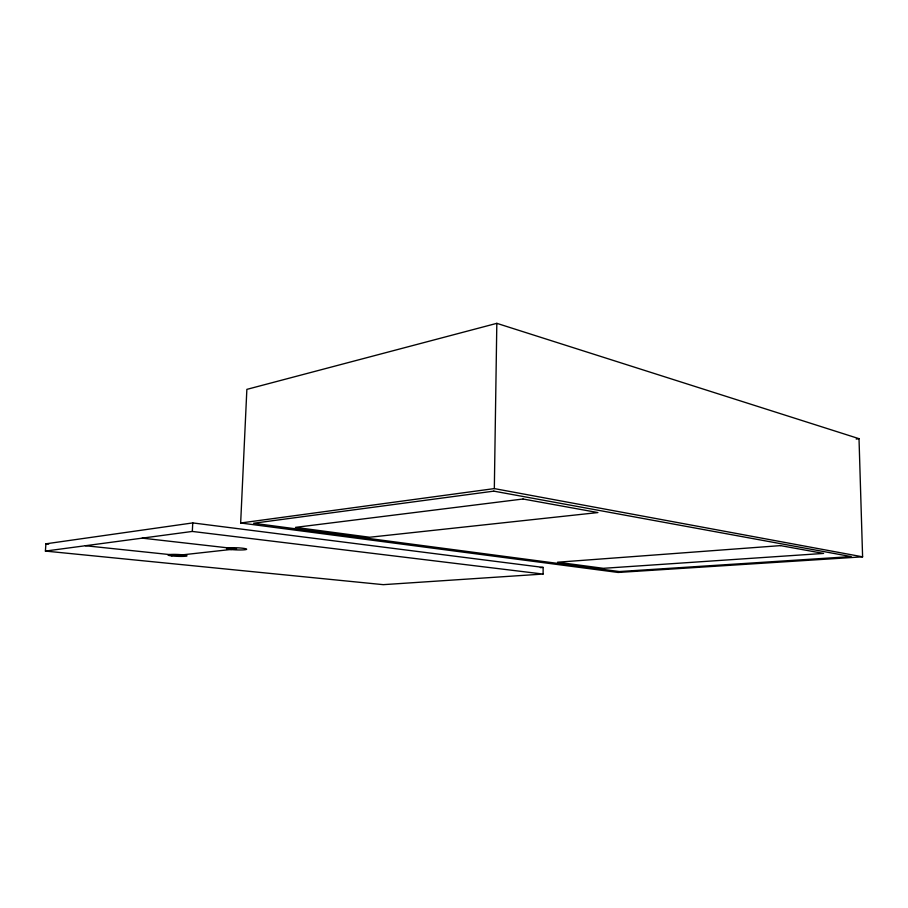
<?xml version="1.0" encoding="UTF-8"?>
<svg xmlns="http://www.w3.org/2000/svg" width="908" height="908" viewBox="0 0 908 908"><rect width="100%" height="100%" fill="white"/><g stroke="black" fill="none" stroke-linecap="round" stroke-linejoin="round"><path stroke-width="1.36" d="M543.097 574.06L543.154 567.421L192.757 522.917L45.911 543.813L45.4 551.077L383.278 584.661L543.097 574.06L192.314 531.441L45.4 551.077M862.6 556.831L494.327 488.595L496.824 323.339L246.863 389.373L240.654 522.997L618.144 572.46L862.6 556.831L859.013 438.678L496.824 323.339M192.314 531.441L192.757 522.917M856.221 439.063L859.013 438.678M240.654 522.997L494.327 488.595M540.328 567.625L543.154 567.421M45.911 543.813L48.726 544.108M85.386 545.731L177.469 555.401L236.579 548.852L142.193 538.138M493.804 491.137L253.536 523.258L619.415 571.552L851.171 556.593L493.804 491.137M523.031 499.003L295.452 527.378L369.669 537.241L597.918 512.566L523.031 499.003M780.483 545.617L557.512 562.222L603.343 568.317L823.579 553.426L780.483 545.617M231.143 549.533A10.101 1.067 2.2 0 0 246.647 549.283A10.101 1.067 2.2 0 0 231.903 547.717A10.101 1.067 2.2 0 0 231.143 549.533M171.862 555.923A9.602 0.942 2.4 0 0 186.991 555.889A9.602 0.942 2.4 0 0 173.507 554.379A9.602 0.942 2.4 0 0 171.862 555.923"/></g></svg>
